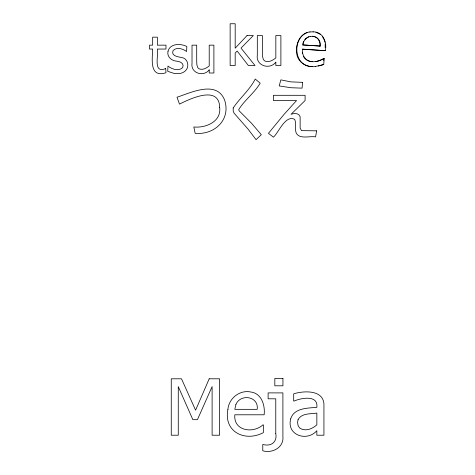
<?xml version="1.0" encoding="UTF-8"?>
<svg xmlns="http://www.w3.org/2000/svg" width="475" height="475" viewBox="0 0 475 475"><rect width="100%" height="100%" fill="white"/><g stroke="black" fill="none" stroke-linecap="round" stroke-linejoin="round"><path stroke-width="0.71" d="M325.185 47.678L325.191 44.015M323.707 60.497L323.843 58.484C317.84 62.581 307.355 63.721 303.365 56.365M315.347 66.53L323.748 64.523L324.152 58.484L319.117 60.681L315.887 61.53M302.219 49.163L325.292 50.682C327.305 42.317 322.863 31.451 313.001 31.849M302.854 43.712L303.567 41.301M304.813 39.651L305.645 38.552L308.578 36.812L310.632 36.427M308.887 36.812L305.947 38.552L303.875 41.301L302.807 44.917L320.192 46.081C321.29 40.155 316.136 35.168 310.323 36.427M307.082 32.627C291.721 38.647 293.77 67.1 312.33 66.547M318.315 66.049L323.748 64.523M310.056 31.932C300.319 32.775 295.61 43.534 296.637 52.268C296.78 61.952 306.737 67.824 315.655 66.53M309.747 31.932L313.31 31.849M302.498 44.917L320.192 46.081M325.292 50.682L302.527 49.163C301.5 55.355 306.048 61.815 312.592 61.708M323.517 58.461L324.152 58.484M312.372 36.397C317.532 36.189 320.53 41.384 319.883 46.081M315.869 32.264L320.483 34.378M322.287 36.142L324.443 40.286M324.686 40.939L324.888 42.168M302.314 52.476L302.504 53.681M219.699 107.694C221.344 121.76 205.586 128.191 193.812 126.979L195.183 133.315C214.373 135.167 231.147 119.682 224.592 100.053C216.636 79.812 190.635 92.839 177.009 97.227L179.485 104.114C190.024 98.824 219.385 84.657 219.699 107.694M275.773 433.515C277.483 442.439 270.697 446.791 262.776 444.428L262.776 450.793C272.323 453.619 284.127 447.456 282.898 436.436L282.898 392.896L268.12 392.896L268.12 398.804L275.773 398.804L275.773 433.515M227.911 409.397C223.404 431.935 245.118 442.326 263.346 432.642L263.346 424.876L262.924 424.876C253.068 433.865 233.314 430.938 234.81 414.794L264.142 414.794C265.252 405.466 261.624 393.365 250.877 392.006C239.81 389.607 228.855 398.264 227.911 409.397M302.617 82.353L302.064 88.142L290.837 87.727L279.199 85.933L280.856 79.877L290.837 81.872L302.617 82.353M168.025 51.193C166.642 56.608 171.528 60.83 176.593 61.162C179.96 61.346 184.615 63.424 182.685 67.569C178.671 71.618 171.873 69.207 167.972 66.073L167.723 71.333L174.266 73.488L179.568 73.512A10.622 10.622 0 0 0 185.066 71.131C189.875 67.296 188.136 58.336 181.652 57.522C178.083 56.816 170.881 56.05 173.031 50.647C176.558 46.698 182.928 48.729 186.586 51.52L186.835 46.508C180.862 43.379 170.139 43.207 168.025 51.193M290.712 418.873C286.253 435.076 306.892 442.148 316.849 430.712L316.849 435.219L323.932 435.219L323.932 406.273C324.965 389.714 304.689 390.48 293.698 393.805L293.698 401.043L294.114 401.043C301.043 398.008 318.452 394.553 316.849 407.372C307.735 408.126 293.882 407.936 290.712 418.873M298.062 419.621L297.599 422.489L298.11 425.683L299.648 427.981C305.146 431.888 312.413 428.967 316.849 424.798L316.849 413.054C310.519 414.117 301.613 412.989 298.062 419.621M316.665 130.833L315.56 136.895C309.694 135.708 299.024 139.858 296.002 132.489C294.726 128.197 296.495 123.435 294.696 119.332C285.315 114.57 278.7 132.596 273.416 137.168L268.458 133.315L283.884 114.582L296.554 100.534L273.416 100.534L273.416 95.303L305.093 95.303L305.093 100.534L291.044 114.309C294.185 113.163 298.852 112.777 300.135 116.719L300.135 128.078L301.512 130.631L316.665 130.833M233.183 107.991L233.231 111.227L234.163 113.276L247.938 128.974L256.061 139.65L261.298 134.692L251.655 123.399L239.121 110.794L238.711 109.624C244.56 100.071 254.374 93.005 260.193 83.178L255.235 79.052C249.636 90.001 239.893 97.957 233.183 107.991M235.873 404.623L234.81 409.337L257.207 409.337C258.964 396.067 240.273 393.454 235.873 404.623M209.196 378.801L195.587 410.21L181.492 378.801L171.261 378.801L171.261 435.219L178.273 435.219L178.273 386.603L192.862 419.686L197.41 419.686L212.111 386.603L212.111 435.219L219.616 435.219L219.616 378.801L209.196 378.801M247.053 35.536L235.184 48.212L235.184 23.75L230.138 23.75L230.138 65.532L235.184 65.532L235.184 52.992L237.173 51.062L248.372 65.532L255.004 65.532L241.015 48.082L253.335 35.536L247.053 35.536M209.214 69.908C203.454 77.318 190.416 73.162 192.019 63.228L192.019 45.161L196.703 45.161L196.703 61.014L196.864 64.689L197.6 67.242A3.604 3.604 0 0 0 200.361 69.19C203.704 69.867 206.684 67.866 209.214 65.948L209.214 45.161L213.898 45.161L213.898 73.002L209.214 73.002L209.214 69.908M275.838 62.201C269.634 70.187 255.58 65.704 257.313 55.005L257.313 35.536L262.36 35.536L262.36 52.618L262.533 56.578L263.328 59.333A3.883 3.883 0 0 0 266.297 61.423C269.901 62.154 273.119 60.004 275.838 57.932L275.838 35.536L280.891 35.536L280.891 65.532L275.838 65.532L275.838 62.201M165.704 68.537C152.57 74.201 158.852 54.732 157.35 49.05L165.977 49.05L165.977 45.161L157.35 45.161L157.35 37.163L152.665 37.163L152.665 45.161L149.5 45.161L149.5 49.05L152.665 49.05C152.303 59.535 149.287 78.138 165.977 72.752L165.704 68.537M282.934 378.421L274.823 378.421L274.823 385.807L282.934 385.807L282.934 378.421"/></g></svg>
